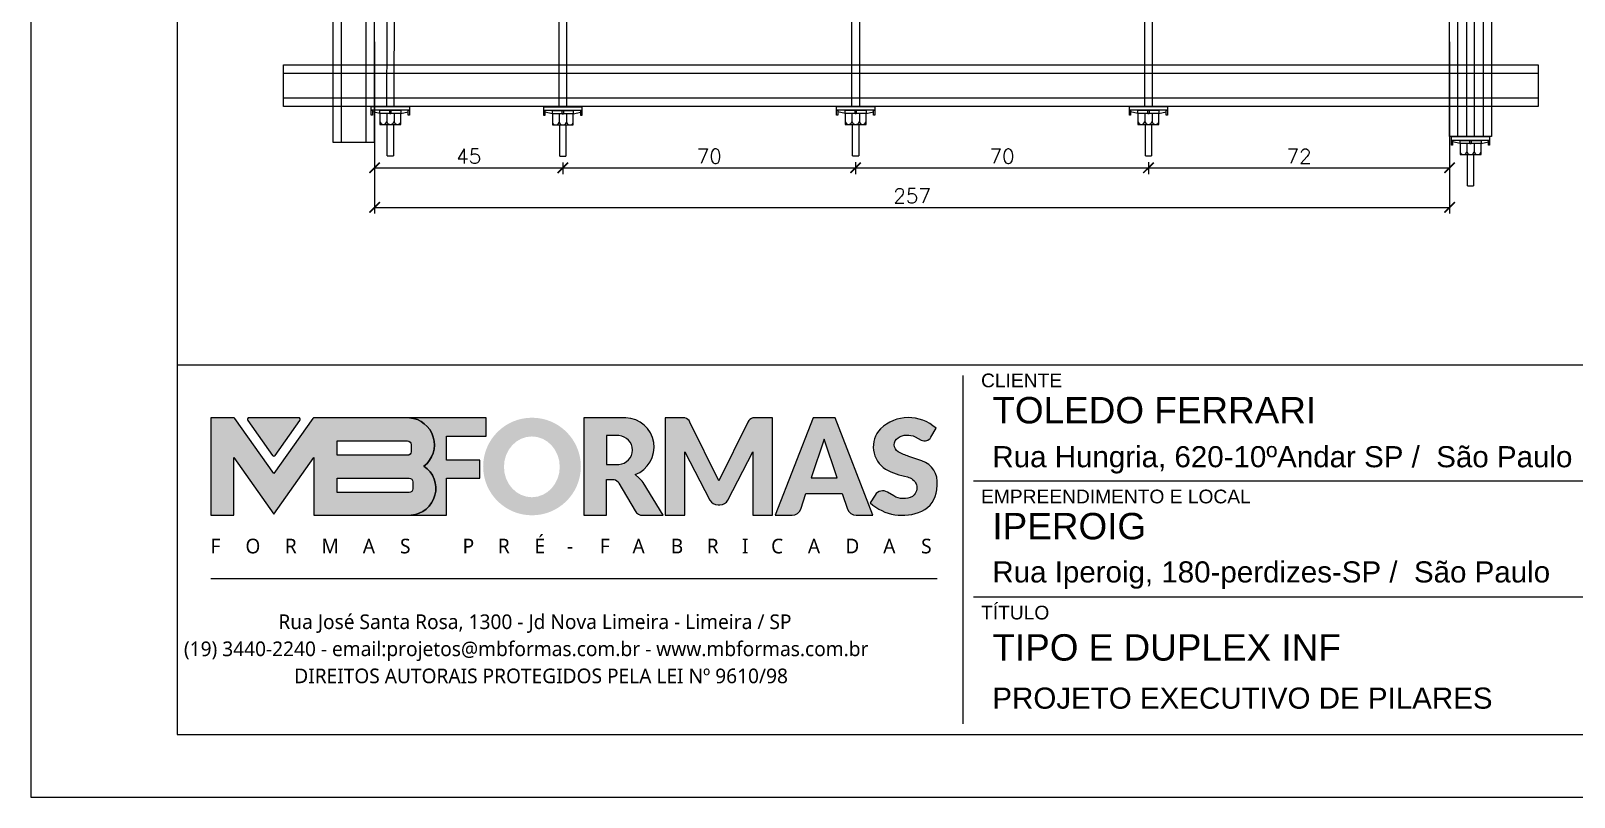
# Model space of a CAD drawing. Extents: x -23436 to 4767, y -3862 to 10024.
# Drawn here: x -17506 to -16768, y -518 to -151 of the extents above; entities that cross this region are included whole.
import ezdxf

# ---------------------------------------------------------------- set-up
doc = ezdxf.new("R2010")
doc.units = 0
doc.header["$PDMODE"] = 2
doc.header["$PDSIZE"] = 10
doc.layers.get('0').update_dxf_attribs({"lineweight": 13})
doc.layers.get('Defpoints').update_dxf_attribs({"lineweight": 13})
for name, color, linetype in [('Barra de Ancoragem', 20, 'Continuous'), ('Cota Seção (2x)', 4, 'Continuous'), ('MB Logo', 254, 'Continuous'), ('Perfil Metálico', 224, 'Continuous')]:
    doc.layers.add(name, color=color, linetype=linetype)
doc.layers.add('FOLHA MB', color=7, linetype='Continuous', lineweight=13)
doc.layers.add('Laje_Perimetro', color=7, linetype='Continuous', plot=False)
doc.styles.add('MB_C01', font='arial.ttf', dxfattribs={"height": 1.3})
doc.styles.add('MB_C02', font='arial.ttf', dxfattribs={"height": 2})
doc.styles.add('MB_C03', font='arial.ttf', dxfattribs={"height": 2.5})
doc.styles.add('MtXpl_Lucida_Sans_Un', font='l_10646.ttf')
doc.styles.add('ROMANS', font='romans.shx')
doc.dimstyles.new('COTA SECAO', dxfattribs={"dimtxt": 7, "dimasz": 5, "dimexe": 3, "dimexo": 3, "dimgap": 2, "dimtad": 3, "dimdec": 1, "dimlfac": 0.5, "dimzin": 12, "dimdsep": 46, "dimtxsty": 'ROMANS', "dimblk": 'ARCHTICK', "dimcen": 0, "dimclrd": 4, "dimclre": 4, "dimclrt": 1, "dimadec": 1, "dimazin": 3, "dimtfac": 1, "dimtdec": 1, "dimtmove": 0, "dimatfit": 3, "dimldrblk": 'OBLIQUE', "dimfxl": 0, "dimtolj": 1, "dimtzin": 12, "dimarcsym": 0})

# ---------------------------------------------------------------- blocks, each defined once
blk = doc.blocks.new('MB-NOVO')
at = {"layer": 'MB Logo', "linetype": 'Continuous'}
h = blk.add_hatch(color=256, dxfattribs=at)
h.dxf.hatch_style = 1
h.set_gradient(color1=(242, 132, 69), color2=(247, 180, 141), rotation=90, tint=1)
h.paths.add_polyline_path([(-18529.58, 10980.84), (-18475.71, 10980.84, 0.706757), (-18468.67, 11008.01, 0.681802), (-18476.71, 11034.89), (-18529.36, 11034.89, 0.243712), (-18530.18, 11034.46), (-18551.72, 11003.93), (-18573.27, 11034.46, 0.243712), (-18574.09, 11034.89), (-18586.52, 11034.89), (-18586.52, 10980.84), (-18573.87, 10980.84), (-18573.87, 11012.87), (-18551.72, 10981.49), (-18529.58, 11012.87)])
h.paths.add_polyline_path([(-18516.75, 11014.08), (-18516.75, 11021.99), (-18477.79, 11021.99, -0.414214), (-18475.79, 11019.99), (-18475.79, 11016.08, -0.414214), (-18477.79, 11014.08)], flags=16)
h.paths.add_polyline_path([(-18516.75, 11001.39), (-18476.79, 11001.39, -0.414214), (-18474.79, 10999.39), (-18474.79, 10995.48, -0.414214), (-18476.79, 10993.48), (-18516.75, 10993.48)], flags=16)
at = {"layer": 'MB Logo', "true_color": 0x262626}
h = blk.add_hatch(color=250, dxfattribs=at)
h.dxf.hatch_style = 1
h.paths.add_polyline_path([(-18537.31, 11033.31, 0.60809), (-18538.12, 11034.89), (-18565.32, 11034.89, 0.60809), (-18566.14, 11033.31), (-18552.54, 11014.04, 0.518202), (-18550.91, 11014.04)])
h = blk.add_hatch(color=250, dxfattribs=at)
h.dxf.hatch_style = 1
h.paths.add_polyline_path([(-18456.17, 11011.29), (-18456.17, 11024.65), (-18434.21, 11024.65), (-18434.21, 11034.89), (-18476.71, 11034.89, -0.681802), (-18468.67, 11008.01, -0.706757), (-18475.71, 10980.84), (-18456.17, 10980.84), (-18456.17, 11001.45), (-18437.83, 11001.45), (-18437.83, 11011.29)])
h = blk.add_hatch(color=250, dxfattribs=at)
h.dxf.hatch_style = 1
h.paths.add_polyline_path([(-18435.91, 11007.86, 1), (-18381.87, 11007.86, 1)])
edge = h.paths.add_edge_path(flags=16)
edge.add_ellipse((-18408.97, 11007.68), major_axis=(0, 16.84), ratio=0.916255, start_angle=0, end_angle=360)
h = blk.add_hatch(color=250, dxfattribs=at)
h.dxf.hatch_style = 1
h.paths.add_polyline_path([(-18356.97, 11034.89), (-18380.17, 11034.89), (-18380.17, 10980.84), (-18367.64, 10980.84), (-18367.64, 11000.71), (-18363.41, 11000.71, -0.195765), (-18360.9, 10998.88), (-18351.79, 10983.24, 0.261385), (-18347.52, 10980.84), (-18336.38, 10980.84), (-18347.47, 10999, 0.082429), (-18349.61, 11001.48), (-18351.9, 11003.39, 0.81838)])
h.paths.add_polyline_path([(-18360.76, 11009), (-18367.64, 11009), (-18367.64, 11024.98), (-18360.76, 11024.98, -0.92578)], flags=16)
h = blk.add_hatch(color=250, dxfattribs=at)
h.dxf.hatch_style = 1
h.paths.add_polyline_path([(-18286.65, 11015.9), (-18286.65, 10980.84), (-18275.77, 10980.84), (-18275.77, 11034.89), (-18286.65, 11034.89, 0.216647), (-18289.44, 11032.44), (-18305.46, 10999.84), (-18321.61, 11032.7, 0.199908), (-18324.27, 11034.89), (-18335.15, 11034.89), (-18335.15, 10980.84), (-18324.27, 10980.84), (-18324.27, 11015.9), (-18310.42, 10989.3, 0.279644), (-18305.98, 10986.61, 0.340986), (-18300.5, 10989.3)])
h = blk.add_hatch(color=250, dxfattribs=at)
h.dxf.hatch_style = 1
h.paths.add_polyline_path([(-18274.36, 10980.84), (-18264.98, 10980.84, 0.322517), (-18260.24, 10984.26), (-18257.32, 10993), (-18237.21, 10993), (-18234.29, 10984.26, 0.322517), (-18229.55, 10980.84), (-18220.26, 10980.84), (-18241.25, 11034.89), (-18253.37, 11034.89)])
h.paths.add_polyline_path([(-18254.42, 11001.64), (-18247.26, 11023.04), (-18240.11, 11001.64)], flags=16)
h = blk.add_hatch(color=250, dxfattribs=at)
h.dxf.hatch_style = 1
h.paths.add_polyline_path([(-18206.02, 11024.02, -0.247671), (-18196.88, 11024.32), (-18193.53, 11022.53, 0.40799), (-18188.16, 11024.11), (-18185.37, 11029.08, 0.392837), (-18216.16, 11028.69, 0.467779), (-18213.26, 11006.32, 0.077523), (-18201.17, 11002.12, -0.214206), (-18196.11, 10997.94, -0.284295), (-18198.17, 10991.44, -0.26924), (-18208.78, 10991.57), (-18212.21, 10993.65, 0.407727), (-18219.02, 10992.06), (-18221.79, 10987.71, 0.296878), (-18193.23, 10983.12, 0.272251), (-18184.86, 10995.28), (-18184.65, 10997.88, 0.348906), (-18193.71, 11011.21), (-18200.42, 11013.47, -0.045018), (-18205.76, 11015.68, -0.618284)])
at = {"layer": 'MB Logo', "linetype": 'Continuous'}
blk.add_line((-18586.52, 10945.86), (-18184.78, 10945.86), dxfattribs=at)
at = {"layer": 'MB Logo', "color": 23, "linetype": 'Continuous', "true_color": 0xf28445}
for points in [[(-18573.27, 11034.46, 0.243712), (-18574.09, 11034.89), (-18586.52, 11034.89), (-18586.52, 10980.84), (-18573.87, 10980.84), (-18573.87, 11012.87), (-18551.72, 10981.49), (-18529.58, 11012.87), (-18529.58, 10980.84), (-18475.71, 10980.84, 0.706757), (-18468.67, 11008.01, 0.681802), (-18476.71, 11034.89), (-18529.36, 11034.89, 0.243712), (-18530.18, 11034.46), (-18551.72, 11003.93)], [(-18516.75, 11021.99), (-18477.79, 11021.99, -0.414214), (-18475.79, 11019.99), (-18475.79, 11016.08, -0.414214), (-18477.79, 11014.08), (-18516.75, 11014.08)], [(-18516.75, 11001.39), (-18476.79, 11001.39, -0.414214), (-18474.79, 10999.39), (-18474.79, 10995.48, -0.414214), (-18476.79, 10993.48), (-18516.75, 10993.48)]]:
    blk.add_lwpolyline(points, format="xyb", close=True, dxfattribs=at)
at = {"layer": 'MB Logo', "color": 250, "true_color": 0x262626}
for points in [[(-18537.31, 11033.31, 0.60809), (-18538.12, 11034.89), (-18565.32, 11034.89, 0.60809), (-18566.14, 11033.31), (-18552.54, 11014.04, 0.518202), (-18550.91, 11014.04)], [(-18437.83, 11011.29), (-18456.17, 11011.29), (-18456.17, 11024.65), (-18434.21, 11024.65), (-18434.21, 11034.89), (-18476.71, 11034.89, -0.681802), (-18468.67, 11008.01, -0.706757), (-18475.71, 10980.84), (-18456.17, 10980.84), (-18456.17, 11001.45), (-18437.83, 11001.45)], [(-18347.52, 10980.84), (-18336.38, 10980.84), (-18347.47, 10999, 0.082429), (-18349.61, 11001.48), (-18351.9, 11003.39, 0.81838), (-18356.97, 11034.89), (-18380.17, 11034.89), (-18380.17, 10980.84), (-18367.64, 10980.84), (-18367.64, 11000.71), (-18363.41, 11000.71, -0.209789), (-18360.79, 10998.69), (-18351.79, 10983.24, 0.261385)], [(-18286.65, 11015.9), (-18286.65, 10980.84), (-18275.77, 10980.84), (-18275.77, 11034.89), (-18286.65, 11034.89, 0.216647), (-18289.44, 11032.44), (-18305.46, 10999.84), (-18321.48, 11032.44, 0.216647), (-18324.27, 11034.89), (-18335.15, 11034.89), (-18335.15, 10980.84), (-18324.27, 10980.84), (-18324.27, 11015.9), (-18310.42, 10989.3, 0.279644), (-18305.98, 10986.61), (-18304.93, 10986.61, 0.279644), (-18300.5, 10989.3)], [(-18264.98, 10980.84, 0.322517), (-18260.24, 10984.26), (-18257.32, 10993), (-18237.21, 10993), (-18234.29, 10984.26, 0.322517), (-18229.55, 10980.84), (-18220.26, 10980.84), (-18241.25, 11034.89), (-18253.37, 11034.89), (-18274.36, 10980.84)], [(-18206.24, 11015.94, -0.549626), (-18206.37, 11023.82, -0.258723), (-18196.88, 11024.32), (-18193.53, 11022.53, 0.40799), (-18188.16, 11024.11), (-18185.37, 11029.08, 0.392837), (-18216.16, 11028.69, 0.467779), (-18213.26, 11006.32, 0.077523), (-18201.17, 11002.12, -0.203897), (-18196.26, 10998.22), (-18196.08, 10997.79, -0.267611), (-18197.99, 10991.6), (-18198.45, 10991.29, -0.261145), (-18208.78, 10991.57), (-18212.21, 10993.65, 0.407727), (-18219.02, 10992.06), (-18221.79, 10987.71, 0.296878), (-18193.23, 10983.12, 0.265963), (-18184.89, 10994.94), (-18184.67, 10997.65, 0.340466), (-18193.12, 11011.01), (-18200.42, 11013.47, -0.049298)], [(-18367.64, 11009), (-18360.76, 11009, 0.92578), (-18360.76, 11024.98), (-18367.64, 11024.98)]]:
    blk.add_lwpolyline(points, format="xyb", close=True, dxfattribs=at)
blk.add_lwpolyline([(-18247.26, 11023.04), (-18254.42, 11001.64), (-18240.11, 11001.64)], close=True, dxfattribs=at)
at = {"layer": 'MB Logo', "color": 250, "true_color": 0x262626, "style": 'MtXpl_Lucida_Sans_Un'}
for s, height, p in [('F', 8.12, (-18586.78, 10959.76)), ('O', 8.12, (-18567.45, 10959.76)), ('R', 8.12, (-18545.63, 10959.76)), ('M', 8.12, (-18525.4, 10959.76)), ('A', 8.12, (-18502.51, 10959.76)), ('S', 8.12, (-18481.92, 10959.76)), ('P', 8.12, (-18447.27, 10959.76)), ('R', 8.12, (-18427.76, 10959.76)), ('É', 8.12, (-18407.52, 10959.76)), ('F', 8.12, (-18371.38, 10959.76)), ('A', 8.12, (-18353.29, 10959.76)), ('B', 8.12, (-18332.1, 10959.76)), ('R', 8.12, (-18312.21, 10959.76)), ('I', 8.12, (-18292.68, 10959.76)), ('C', 8.12, (-18276.61, 10959.76)), ('A', 8.12, (-18256.26, 10959.76)), ('D', 8.12, (-18235.54, 10959.76)), ('A', 8.12, (-18214.57, 10959.76)), ('S', 8.12, (-18193.6, 10959.76)), ('-', 8.12, (-18389.56, 10959.76)), ('DIREITOS AUTORAIS PROTEGIDOS PELA LEI Nº 9610/98', 8.1225, (-18540.43, 10887.84))]:
    blk.add_text(s, height=height, dxfattribs=at).set_placement(p)
at = {"layer": 'MB Logo', "style": 'MtXpl_Lucida_Sans_Un'}
for s, p in [('Rua José Santa Rosa, 1300 - Jd Nova Limeira - Limeira / SP', (-18549.2, 10917.84)), ('(19) 3440-2240 - email:projetos@mbformas.com.br - www.mbformas.com.br', (-18601.47, 10902.84))]:
    blk.add_text(s, height=8.1225, dxfattribs=at).set_placement(p)
blk = doc.blocks.new('A$C169d8357')
at = {"layer": 'FOLHA MB', "color": 1}
for p, q in [((1109.82, 356.72), (70, 356.72)), ((445.65, 351.67), (445.65, 184.99)), ((781.5, 301.16), (450.7, 301.16)), ((938.09, 245.6), (450.7, 245.6))]:
    blk.add_line(p, q, dxfattribs=at)
for points in [[(0, 1199.94), (0, 149.94), (1485.02, 149.94), (1485.02, 1199.94)], [(70, 1169.94), (70, 179.94), (1455.02, 179.94), (1455.02, 1169.94)]]:
    blk.add_lwpolyline(points, close=True, dxfattribs=at)
at = {"layer": 'MB Logo', "xscale": 0.8642040370897565, "yscale": 0.8642040370897565, "zscale": 0.8642040370897565}
blk.add_blockref('MB-NOVO', (16148.65, -9204.85), dxfattribs=at)
at = {"layer": 'FOLHA MB', "color": 6}
for s, height, style, p in [('CLIENTE', 6.566, 'MB_C01', (454.33, 346.12)), ('Rua Hungria, 620-10ºAndar SP /  São Paulo', 10.102, 'MB_C02', (459.73, 307.83)), ('EMPREENDIMENTO E LOCAL', 6.5663, 'MB_C01', (454.33, 290.56)), ('Rua Iperoig, 180-perdizes-SP /  São Paulo', 10.102, 'MB_C02', (459.73, 252.69)), ('TÍTULO', 6.566, 'MB_C01', (454.33, 234.99)), ('PROJETO EXECUTIVO DE PILARES', 10.102, 'MB_C02', (459.73, 192.28))]:
    blk.add_text(s, height=height, dxfattribs=dict(at, style=style)).set_placement(p)
at = {"layer": 'FOLHA MB', "color": 5, "style": 'MB_C03'}
for s, height, p in [('TOLEDO FERRARI', 12.6276, (459.73, 328.83)), ('IPEROIG', 12.628, (459.73, 273.34)), ('TIPO E DUPLEX INF', 12.6276, (459.73, 215.3))]:
    blk.add_text(s, height=height, dxfattribs=at).set_placement(p)
blk = doc.blocks.new('_ArchTick')
at = {"color": 0, "linetype": 'ByBlock', "const_width": 0.15}
blk.add_lwpolyline([(-0.5, -0.5), (0.5, 0.5)], dxfattribs=at)
blk = doc.blocks.new('*D5438')
at = {"layer": 'Cota Seção (2x)', "color": 4, "lineweight": -2, "transparency": 16777216}
for p, q in [((-17342.02, -156.18), (-17342.02, -219.52)), ((-17252.02, -213.97), (-17252.02, -219.52)), ((-17342.02, -216.52), (-17252.02, -216.52))]:
    blk.add_line(p, q, dxfattribs=at)
at = {"layer": 'Defpoints', "color": 0, "transparency": 16777216}
for p in [(-17342.02, -153.18), (-17252.02, -210.97), (-17252.02, -216.52)]:
    blk.add_point(p, dxfattribs=at)
at = {"layer": 'Cota Seção (2x)', "color": 4, "lineweight": -2, "transparency": 16777216, "xscale": 5, "yscale": 5, "zscale": 5, "rotation": 180}
blk.add_blockref('_ArchTick', (-17342.02, -216.52), dxfattribs=at)
at = {"layer": 'Cota Seção (2x)', "color": 4, "lineweight": -2, "transparency": 16777216, "xscale": 5, "yscale": 5, "zscale": 5}
blk.add_blockref('_ArchTick', (-17252.02, -216.52), dxfattribs=at)
at = {"layer": 'Cota Seção (2x)', "color": 1, "transparency": 16777216, "insert": (-17297.02, -211.02), "char_height": 7, "attachment_point": 5, "style": 'ROMANS'}
blk.add_mtext('\\A1;45', dxfattribs=at)
blk = doc.blocks.new('_OBLIQUE')
at = {"color": 0, "linetype": 'ByBlock', "lineweight": -2}
for p, q in [((0, 0), (-1, 0)), ((-0.5, -0.5), (0.5, 0.5))]:
    blk.add_line(p, q, dxfattribs=at)
blk = doc.blocks.new('*D5439')
at = {"layer": 'Cota Seção (2x)', "color": 4, "lineweight": -2, "transparency": 16777216}
for p, q in [((-17252.02, -213.97), (-17252.02, -219.52)), ((-17112.02, -213.77), (-17112.02, -219.52)), ((-17252.02, -216.52), (-17112.02, -216.52))]:
    blk.add_line(p, q, dxfattribs=at)
at = {"layer": 'Defpoints', "color": 0, "transparency": 16777216}
for p in [(-17252.02, -210.97), (-17112.02, -210.77), (-17112.02, -216.52)]:
    blk.add_point(p, dxfattribs=at)
at = {"layer": 'Cota Seção (2x)', "color": 4, "lineweight": -2, "transparency": 16777216, "xscale": 5, "yscale": 5, "zscale": 5, "rotation": 180}
blk.add_blockref('_ArchTick', (-17252.02, -216.52), dxfattribs=at)
at = {"layer": 'Cota Seção (2x)', "color": 4, "lineweight": -2, "transparency": 16777216, "xscale": 5, "yscale": 5, "zscale": 5}
blk.add_blockref('_ArchTick', (-17112.02, -216.52), dxfattribs=at)
at = {"layer": 'Cota Seção (2x)', "color": 1, "transparency": 16777216, "insert": (-17182.02, -211.02), "char_height": 7, "attachment_point": 5, "style": 'ROMANS'}
blk.add_mtext('\\A1;70', dxfattribs=at)
blk = doc.blocks.new('*D5440')
at = {"layer": 'Cota Seção (2x)', "color": 4, "lineweight": -2, "transparency": 16777216}
for p, q in [((-16828.02, -156.18), (-16828.02, -219.52)), ((-16972.02, -213.77), (-16972.02, -219.52)), ((-16972.02, -216.52), (-16828.02, -216.52))]:
    blk.add_line(p, q, dxfattribs=at)
at = {"layer": 'Defpoints', "color": 0, "transparency": 16777216}
for p in [(-16828.02, -153.18), (-16972.02, -210.77), (-16828.02, -216.52)]:
    blk.add_point(p, dxfattribs=at)
at = {"layer": 'Cota Seção (2x)', "color": 4, "lineweight": -2, "transparency": 16777216, "xscale": 5, "yscale": 5, "zscale": 5, "rotation": 180}
blk.add_blockref('_ArchTick', (-16972.02, -216.52), dxfattribs=at)
at = {"layer": 'Cota Seção (2x)', "color": 4, "lineweight": -2, "transparency": 16777216, "xscale": 5, "yscale": 5, "zscale": 5}
blk.add_blockref('_ArchTick', (-16828.02, -216.52), dxfattribs=at)
at = {"layer": 'Cota Seção (2x)', "color": 1, "transparency": 16777216, "insert": (-16900.02, -211.02), "char_height": 7, "attachment_point": 5, "style": 'ROMANS'}
blk.add_mtext('\\A1;72', dxfattribs=at)
blk = doc.blocks.new('*D5441')
at = {"layer": 'Cota Seção (2x)', "color": 4, "lineweight": -2, "transparency": 16777216}
for p, q in [((-17342.02, -156.18), (-17342.02, -238.45)), ((-16828.02, -156.18), (-16828.02, -238.45)), ((-17342.02, -235.45), (-16828.02, -235.45))]:
    blk.add_line(p, q, dxfattribs=at)
at = {"layer": 'Defpoints', "color": 0, "transparency": 16777216}
for p in [(-17342.02, -153.18), (-16828.02, -153.18), (-16828.02, -235.45)]:
    blk.add_point(p, dxfattribs=at)
at = {"layer": 'Cota Seção (2x)', "color": 4, "lineweight": -2, "transparency": 16777216, "xscale": 5, "yscale": 5, "zscale": 5, "rotation": 180}
blk.add_blockref('_ArchTick', (-17342.02, -235.45), dxfattribs=at)
at = {"layer": 'Cota Seção (2x)', "color": 4, "lineweight": -2, "transparency": 16777216, "xscale": 5, "yscale": 5, "zscale": 5}
blk.add_blockref('_ArchTick', (-16828.02, -235.45), dxfattribs=at)
at = {"layer": 'Cota Seção (2x)', "color": 1, "transparency": 16777216, "insert": (-17085.02, -229.95), "char_height": 7, "attachment_point": 5, "style": 'ROMANS'}
blk.add_mtext('\\A1;257', dxfattribs=at)
blk = doc.blocks.new('ERTYERTYUYTURTYUTRYU')
at = {"layer": 'Barra de Ancoragem'}
for p, q in [((8963.33, 10873.8), (8963.33, 10855.54)), ((8964.88, 10869.68), (8964.1, 10873.21)), ((8985.14, 10863.2), (8985.14, 10866.14)), ((8964.88, 10859.66), (8964.1, 10856.13))]:
    blk.add_line(p, q, dxfattribs=at)
at = {"layer": 'Barra de Ancoragem', "flags": 128}
for points in [[(8961.54, 10855.54), (8961.54, 10873.8), (8963.33, 10873.8), (8963.33, 10855.54)], [(8963.33, 10873.8), (8965.7, 10873.8), (8965.7, 10873.21), (8963.33, 10873.21)], [(8963.33, 10869.68), (8964.88, 10869.68), (8964.88, 10859.66), (8963.33, 10859.66)], [(8963.33, 10856.13), (8965.7, 10856.13), (8965.7, 10855.54), (8963.33, 10855.54)]]:
    blk.add_lwpolyline(points, close=True, dxfattribs=at)
for points in [[(8964.88, 10859.66), (8970.14, 10859.66), (8970.14, 10869.68), (8964.88, 10869.68)], [(8964.88, 10864.37), (8963.33, 10864.37), (8963.33, 10864.96), (8964.88, 10864.96), (8964.88, 10864.37), (8964.88, 10864.96)], [(8985.14, 10863.2), (8970.14, 10863.2), (8970.14, 10866.14), (8985.14, 10866.14)]]:
    blk.add_lwpolyline(points, dxfattribs=at)
for points in [[(8964.88, 10866.44), (8968.96, 10866.44, 0.729796), (8968.96, 10869.68, 0.729796)], [(8964.88, 10862.9), (8968.96, 10862.9, 0.666667), (8968.96, 10866.44, 0.666667)]]:
    blk.add_lwpolyline(points, format="xyb", dxfattribs=at)
at = {"layer": 'Barra de Ancoragem'}
blk.add_arc((8968.44, 10861.28), 1.7, 287.75636, 72.24364, dxfattribs=at)
blk = doc.blocks.new('*D5452')
at = {"layer": 'Cota Seção (2x)', "color": 4, "lineweight": -2, "transparency": 16777216}
for p, q in [((-17112.02, -213.77), (-17112.02, -219.52)), ((-16972.02, -213.77), (-16972.02, -219.52)), ((-17112.02, -216.52), (-16972.02, -216.52))]:
    blk.add_line(p, q, dxfattribs=at)
at = {"layer": 'Defpoints', "color": 0, "transparency": 16777216}
for p in [(-17112.02, -210.77), (-16972.02, -210.77), (-16972.02, -216.52)]:
    blk.add_point(p, dxfattribs=at)
at = {"layer": 'Cota Seção (2x)', "color": 4, "lineweight": -2, "transparency": 16777216, "xscale": 5, "yscale": 5, "zscale": 5, "rotation": 180}
blk.add_blockref('_ArchTick', (-17112.02, -216.52), dxfattribs=at)
at = {"layer": 'Cota Seção (2x)', "color": 4, "lineweight": -2, "transparency": 16777216, "xscale": 5, "yscale": 5, "zscale": 5}
blk.add_blockref('_ArchTick', (-16972.02, -216.52), dxfattribs=at)
at = {"layer": 'Cota Seção (2x)', "color": 1, "transparency": 16777216, "insert": (-17042.02, -211.02), "char_height": 7, "attachment_point": 5, "style": 'ROMANS'}
blk.add_mtext('\\A1;70', dxfattribs=at)

msp = doc.modelspace()

# ---------------------------------------------------------------- linework, layer by layer
at = {"layer": 'Barra de Ancoragem', "flags": 128}
for points in [[(-17110.246, -63.716), (-17110.246, -187.178), (-17113.798, -187.178), (-17113.798, -63.716)], [(-16970.246, -63.716), (-16970.246, -187.178), (-16973.798, -187.178), (-16973.798, -63.716)], [(-16816.246, -60.576), (-16816.246, -201.601), (-16819.797, -201.601), (-16819.797, -60.576)], [(-17250.246, -67.716), (-17250.246, -187.378), (-17253.798, -187.378), (-17253.798, -67.716)], [(-17332.707, -187.178), (-17332.362, -80.78), (-17335.914, -80.78), (-17336.258, -187.178)]]:
    msp.add_lwpolyline(points, close=True, dxfattribs=at)
at = {"layer": 'Laje_Perimetro'}
msp.add_lwpolyline([(-16021.356, 532.259), (-17506.377, 532.259), (-17506.377, -517.741), (-16021.356, -517.741)], close=True, dxfattribs=at)
at = {"layer": 'Perfil Metálico'}
for points in [[(-17362.022, -204.235), (-17342.022, -204.235), (-17342.022, 403.199), (-17362.022, 403.199)], [(-17346.022, 403.199), (-17358.022, 403.199), (-17358.022, -204.235), (-17346.022, -204.235)], [(-16808.022, -201.601), (-16828.022, -201.601), (-16828.022, -60.576), (-16808.022, -60.576)], [(-16824.022, -60.576), (-16812.022, -60.576), (-16812.022, -201.601), (-16824.022, -201.601)], [(-17385.601, -187.178), (-17385.601, -167.178), (-16785.624, -167.178), (-16785.624, -187.178)], [(-16785.624, -171.178), (-16785.624, -183.178), (-17385.601, -183.178), (-17385.601, -171.178)]]:
    msp.add_lwpolyline(points, close=True, dxfattribs=at)

# ---------------------------------------------------------------- block references
for p, rotation in [((-28199.151, 8774.367), 270), ((-28199.151, 8774.367), 270), ((-28116.691, 8774.167), 269.9999998532451), ((-27976.691, 8774.367), 269.9999998532451), ((-27836.691, 8774.367), 269.9999998532451), ((-27682.69, 8759.944), 270)]:
    msp.add_blockref('ERTYERTYUYTURTYUTRYU', p, dxfattribs=dict(rotation=rotation))
at = {"layer": 'MB Logo'}
msp.add_blockref('A$C169d8357', (-17506.377, -667.679), dxfattribs=at)

# ---------------------------------------------------------------- dimensions: what is measured, and where the dimension line sits
at = {"layer": 'Cota Seção (2x)'}
for base, p1, p2, picture, middle in [((-17252.022, -216.521), (-17342.022, -153.178), (-17252.022, -210.97), '*D5438', (-17297.022, -211.021)), ((-16828.022, -235.448), (-17342.022, -153.178), (-16828.022, -153.178), '*D5441', (-17085.022, -229.948)), ((-16828.022, -216.521), (-16972.022, -210.77), (-16828.022, -153.178), '*D5440', (-16900.022, -211.021)), ((-17112.022, -216.521), (-17252.022, -210.97), (-17112.022, -210.77), '*D5439', (-17182.022, -211.021)), ((-16972.022, -216.521), (-17112.022, -210.77), (-16972.022, -210.77), '*D5452', (-17042.022, -211.021))]:
    dim = msp.add_linear_dim(base=base, p1=p1, p2=p2, angle=180, dimstyle='COTA SECAO', dxfattribs=at)
    dim.commit()
    dim.dimension.update_dxf_attribs({"geometry": picture, "text_midpoint": middle})

doc.saveas('drawing.dxf')
